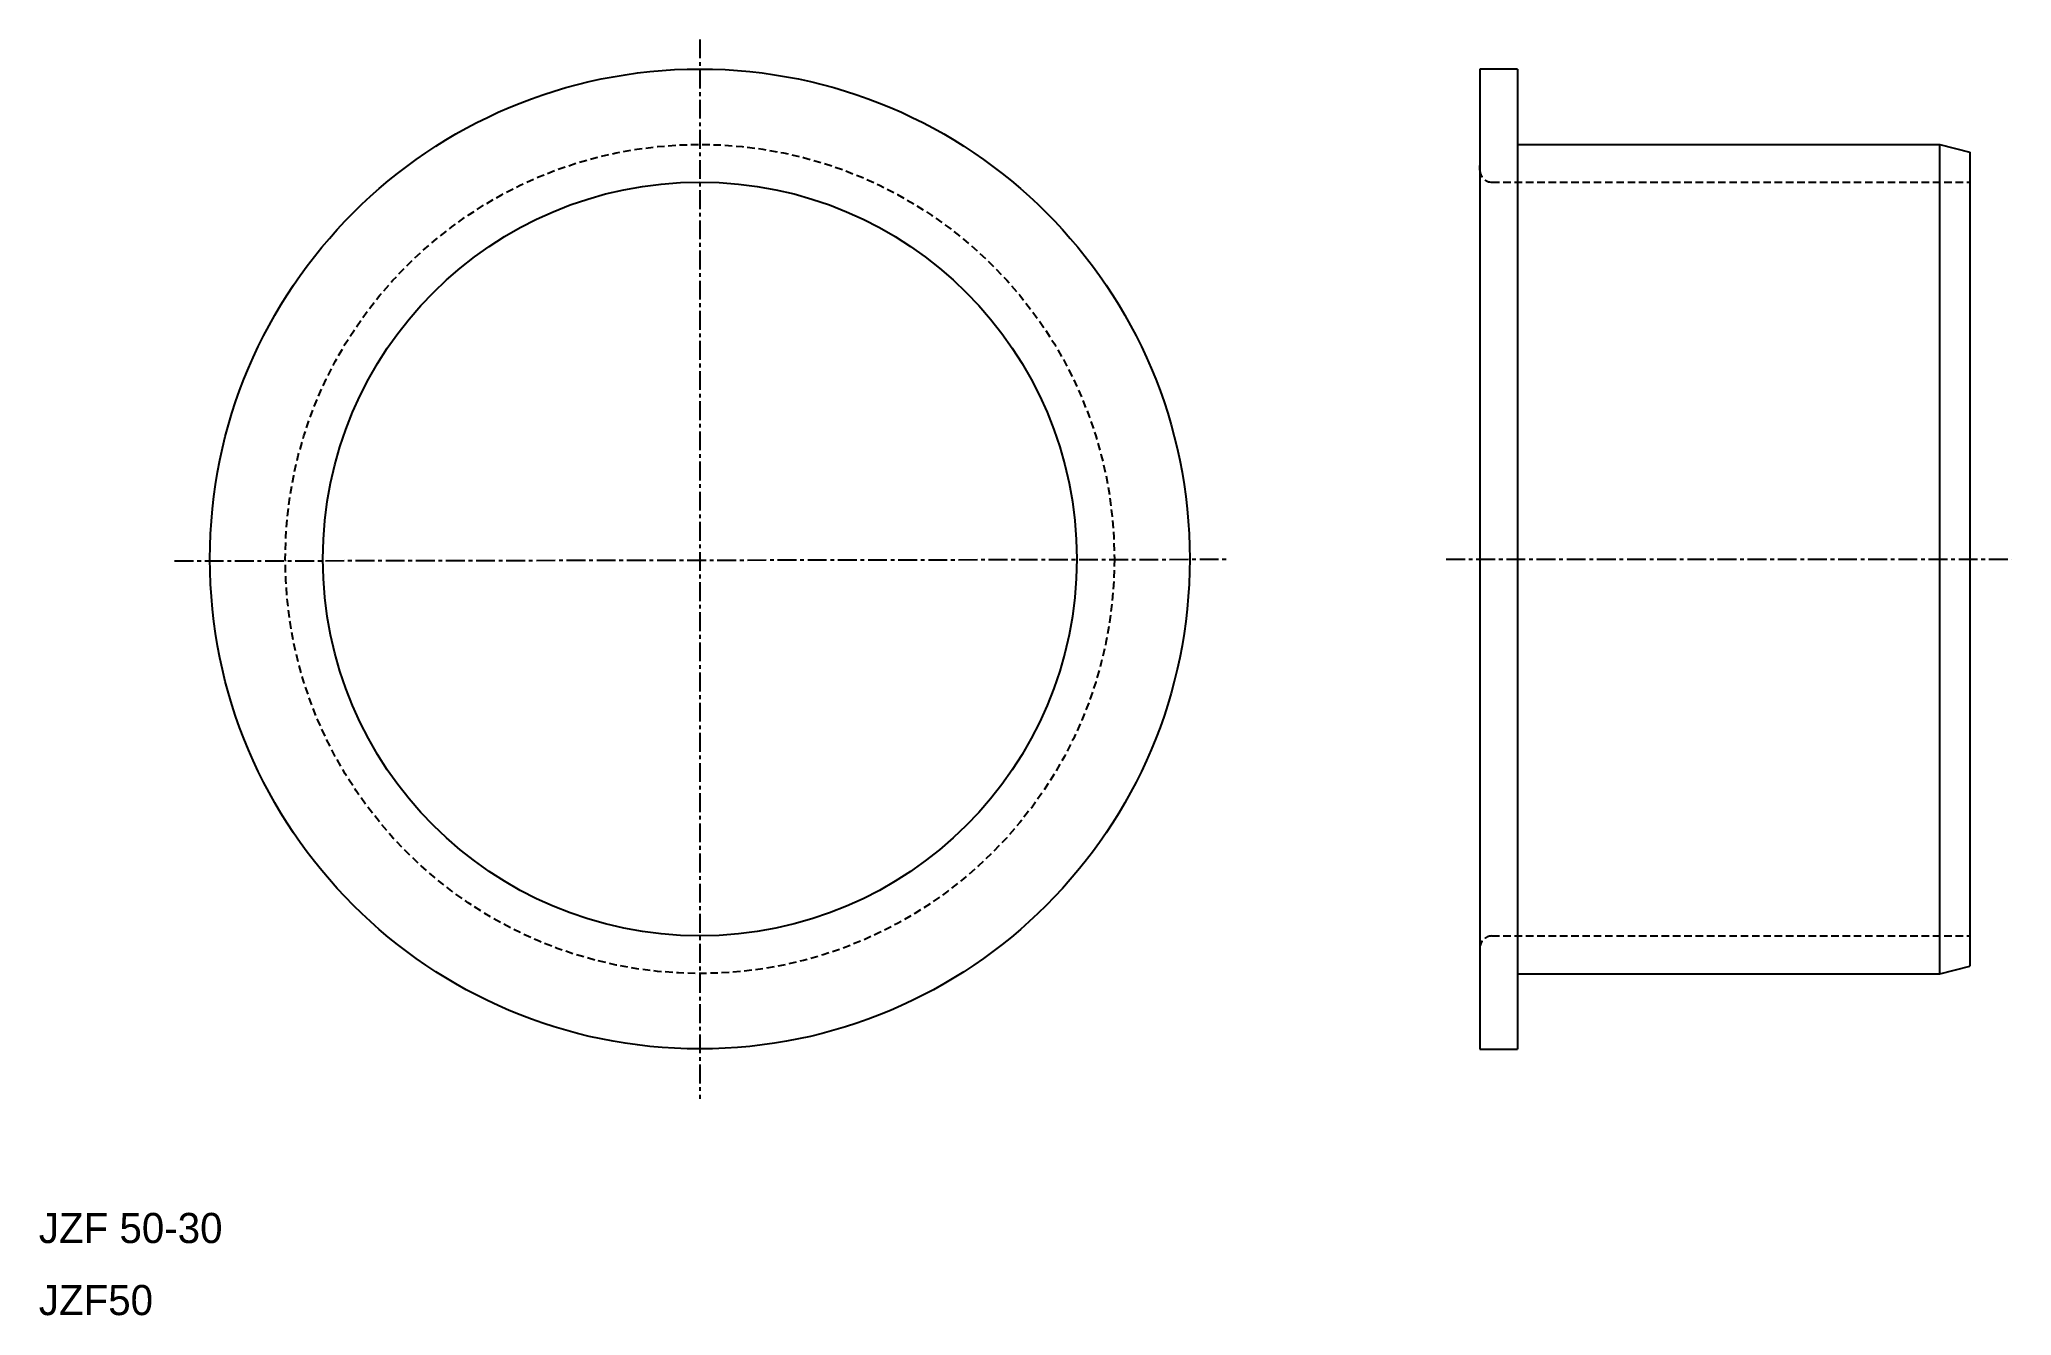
# Model space of a CAD drawing. Extents: x 10 to 141, y 10 to 95.
import ezdxf

# ---------------------------------------------------------------- set-up
doc = ezdxf.new("R2010")
doc.units = 0
doc.linetypes.add('CENTER', pattern=[2, 1.25, -0.25, 0.25, -0.25])
doc.linetypes.add('DASHED', pattern=[0.75, 0.5, -0.25])
doc.layers.get('0').update_dxf_attribs({"linetype": 'CONTINUOUS'})
doc.layers.add('CENTER', color=1, linetype='CENTER')

msp = doc.modelspace()

# ---------------------------------------------------------------- linework, layer by layer
at = {"color": 7, "linetype": 'CONTINUOUS'}
for p, q in [((105.6, 92.65), (105.6, 27.65)), ((108.1, 92.65), (105.6, 92.65)), ((108.1, 92.65), (108.1, 27.65)), ((108.1, 87.65), (136.1, 87.65)), ((136.1, 32.65), (136.1, 87.65)), ((136.1, 87.65), (138.1, 87.15)), ((138.1, 87.15), (138.1, 33.15)), ((105.6, 85.95), (105.6, 86.25)), ((136.1, 32.65), (138.1, 33.15)), ((108.1, 32.65), (136.1, 32.65)), ((105.6, 27.65), (108.1, 27.65))]:
    msp.add_line(p, q, dxfattribs=at)
at = {"color": 3, "linetype": 'DASHED'}
for p, q in [((106.4, 85.15), (138.1, 85.15)), ((106.4, 35.15), (138.1, 35.15))]:
    msp.add_line(p, q, dxfattribs=at)
at = {"color": 7, "linetype": 'CONTINUOUS'}
for radius in [32.5, 25]:
    msp.add_circle((53.85, 60.16), radius, dxfattribs=at)
at = {"color": 3, "linetype": 'DASHED'}
msp.add_circle((53.85, 60.16), 27.5, dxfattribs=at)
for centre, start, end in [((106.4, 85.95), 180, 270), ((106.4, 34.35), 90, 180)]:
    msp.add_arc(centre, 0.8, start, end, dxfattribs=at)
at = {"layer": 'CENTER', "color": 1, "linetype": 'CENTER'}
for p, q in [((53.85, 94.62), (53.85, 24.35)), ((19.01, 60.03), (88.88, 60.14)), ((103.36, 60.15), (140.87, 60.15))]:
    msp.add_line(p, q, dxfattribs=at)

# ---------------------------------------------------------------- texts
at = {"color": 7, "linetype": 'CONTINUOUS'}
for s, p in [('JZF 50-30', (10, 14.78)), ('JZF50', (10, 10))]:
    msp.add_text(s, height=2, dxfattribs=at).set_placement(p)

doc.saveas('drawing.dxf')
